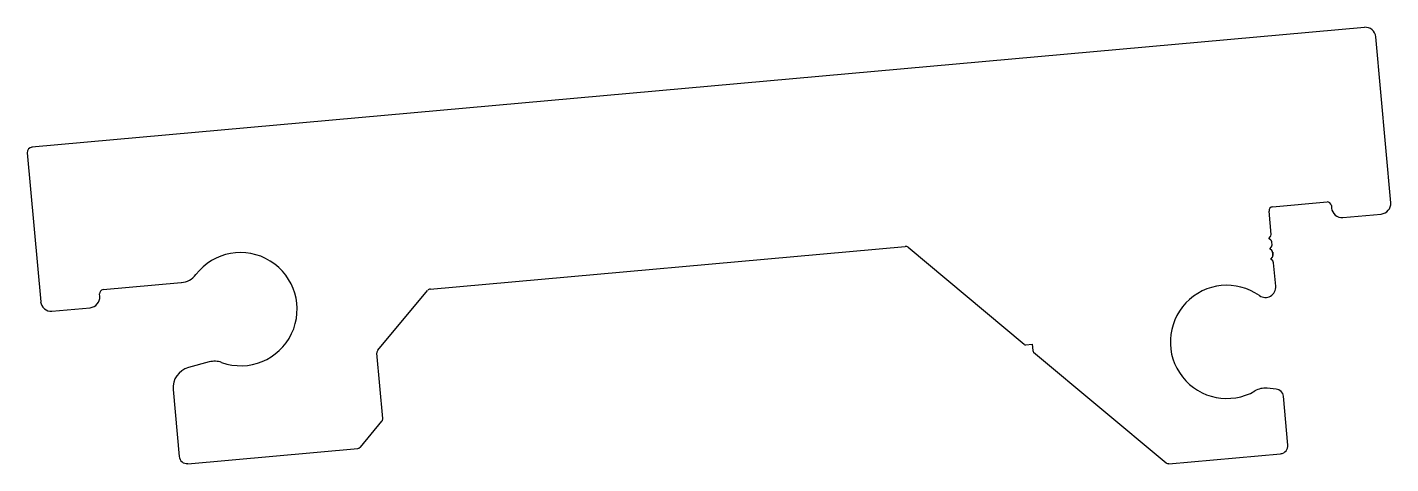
# Model space of a CAD drawing. Extents: x -65 to 65, y 29 to 71.
import ezdxf

# ---------------------------------------------------------------- set-up
doc = ezdxf.new("R2010")
doc.units = 0
doc.layers.get('0').update_dxf_attribs({"linetype": 'CONTINUOUS'})

msp = doc.modelspace()

# ---------------------------------------------------------------- linework, layer by layer
for p, q in [((62.96, 70.9), (-65.03, 59.41)), ((65.48, 54.07), (64.05, 70)), ((-65.48, 58.87), (-64.19, 44.57)), ((54.13, 53.67), (59.36, 54.14)), ((59.78, 53.79), (59.8, 53.56)), ((53.99, 51.01), (53.79, 53.26)), ((60.88, 52.65), (64.57, 52.98)), ((-26.77, 45.78), (18.85, 49.88)), ((19.13, 49.79), (30.28, 40.48)), ((53.78, 50.64), (53.93, 50.82)), ((53.96, 50.47), (53.78, 50.63)), ((53.87, 49.64), (54.02, 49.83)), ((54.08, 50.01), (54.05, 50.3)), ((54.05, 49.48), (53.87, 49.63)), ((53.96, 48.65), (54.11, 48.83)), ((54.14, 48.48), (53.96, 48.64)), ((54.17, 49.01), (54.14, 49.31)), ((54.14, 49.31), (54.17, 49.01)), ((54.17, 49.01), (54.14, 49.31)), ((54.14, 49.31), (54.17, 49.01)), ((54.17, 49.01), (54.14, 49.31)), ((54.43, 46.06), (54.23, 48.31)), ((-58.2, 45.73), (-50.69, 46.4)), ((-58.52, 45.08), (-58.54, 45.31)), ((-31.81, 39.92), (-27.03, 45.65)), ((-63.11, 43.66), (-59.43, 43.99)), ((-31.33, 33.37), (-31.9, 39.64)), ((30.43, 40.43), (31.05, 40.49)), ((31.05, 40.49), (31.11, 39.87)), ((31.18, 39.73), (43.9, 29.1)), ((-48, 38.78), (-50, 38.24)), ((-51.47, 36.13), (-50.89, 29.71)), ((54.48, 36.18), (53.6, 36.26)), ((55.6, 30.81), (55.18, 35.49)), ((-33.48, 30.62), (-31.42, 33.09)), ((-50.07, 29.02), (-33.74, 30.48)), ((44.18, 29.02), (54.9, 29.98))]:
    msp.add_line(p, q)
for centre, radius, start, end in [((63.05, 69.91), 1, 5.1308, 95.1308), ((-64.98, 58.91), 0.5, 95.1308, 185.1308), ((59.4, 53.76), 0.381, 5.1308, 95.1308), ((64.48, 53.98), 1, 275.1385, 5.1122), ((54.17, 53.29), 0.381, 95.1308, 185.1308), ((60.79, 53.65), 1, 185.1308, 275.1308), ((18.89, 49.5), 0.381, 50.1308, 95.1308), ((53.78, 50.63), 0.008, 140.1308, 230.1308), ((53.74, 50.98), 0.25, 320.1308, 5.1308), ((53.8, 50.28), 0.25, 5.1308, 50.1308), ((53.83, 49.99), 0.25, 320.1308, 5.1308), ((-44.99, 43.85), 5.43, 250.416, 142.28), ((53.87, 49.64), 0.008, 140.1308, 230.1308), ((53.96, 48.64), 0.008, 140.1308, 230.1308), ((53.89, 49.28), 0.25, 5.1308, 50.1308), ((53.92, 48.99), 0.25, 320.1308, 5.1308), ((53.98, 48.29), 0.25, 5.1308, 50.1308), ((-50.86, 48.39), 2, 275.1308, 322.28), ((49.74, 40.71), 5.43, 54.8706, 299.8145), ((53.44, 45.97), 1, 234.8706, 5.1308), ((-63.2, 44.66), 1, 185.1308, 275.1308), ((-59.52, 44.99), 1, 275.1308, 5.1308), ((-58.16, 45.35), 0.381, 95.1308, 185.1308), ((-26.73, 45.4), 0.381, 95.1308, 140.1308), ((-31.52, 39.68), 0.381, 140.1308, 185.1308), ((30.41, 40.63), 0.203, 230.1308, 275.1308), ((31.31, 39.89), 0.203, 185.1308, 230.1308), ((-49.48, 36.31), 2, 105.1308, 185.1308), ((-47.48, 36.85), 2, 70.416, 105.1308), ((53.43, 34.27), 2, 85.1308, 119.8145), ((54.42, 35.42), 0.762, 5.1308, 85.1308), ((-31.71, 33.34), 0.381, 320.1308, 5.1308), ((-33.78, 30.86), 0.381, 275.1308, 320.1308), ((54.84, 30.74), 0.762, 275.1308, 5.1308), ((-50.13, 29.78), 0.762, 185.1308, 275.1308), ((44.14, 29.4), 0.381, 230.1308, 275.1308)]:
    msp.add_arc(centre, radius, start, end)

doc.saveas('drawing.dxf')
